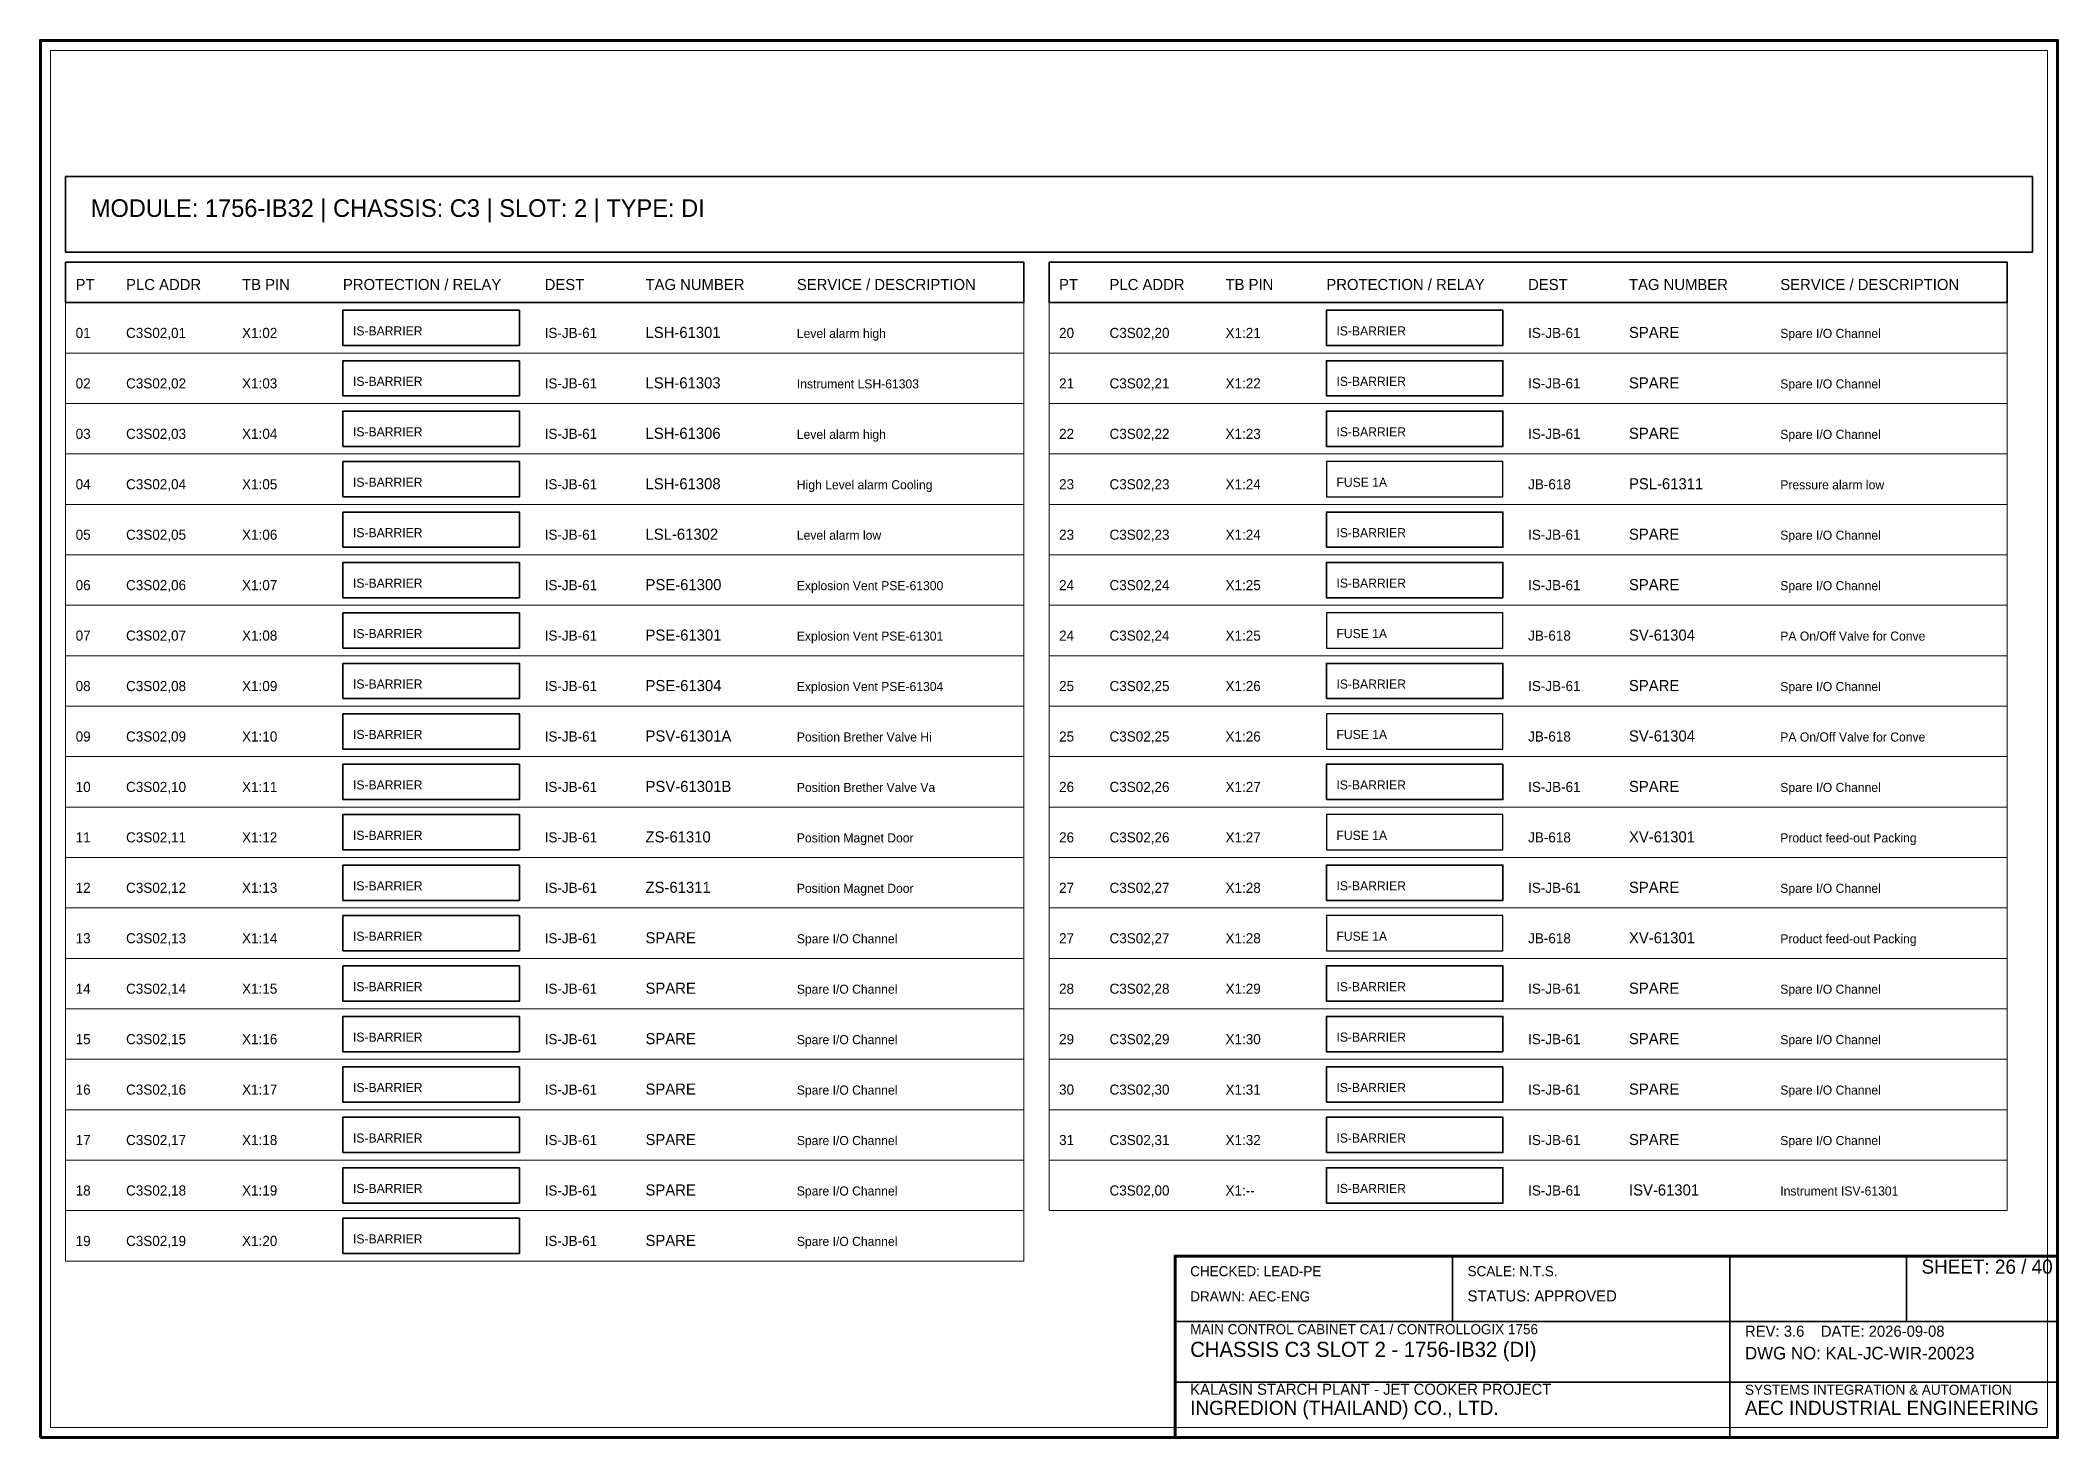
# Model space of a CAD drawing. Header units: millimetres. Extents: x 0 to 400, y 0 to 277.
import ezdxf

# ---------------------------------------------------------------- set-up
doc = ezdxf.new("R2010")
doc.units = ezdxf.units.MM
for name, color, linetype, lineweight in [('0_BORDER', 7, 'Continuous', 70), ('0_TITLE_BLOCK', 4, 'Continuous', 35), ('IE-CABLE', 6, 'Continuous', 25), ('IE-EQUIP', 2, 'Continuous', 35), ('IE-WIRE', 1, 'Continuous', 25), ('IS_BARRIERS', 140, 'Continuous', 35), ('NOTATIONS', 8, 'Continuous', 18), ('TER', 3, 'Continuous', 35), ('TEXTS', 7, 'Continuous', 25)]:
    doc.layers.add(name, color=color, linetype=linetype, lineweight=lineweight)

msp = doc.modelspace()

# ---------------------------------------------------------------- linework, layer by layer
at = {"layer": '0_BORDER'}
for points in [[(0, 0), (400, 0), (400, 277), (0, 277)], [(225, 0), (400, 0), (400, 36), (225, 36)]]:
    msp.add_lwpolyline(points, close=True, dxfattribs=at)
at = {"layer": '0_TITLE_BLOCK'}
for p, q in [((280, 23), (280, 36)), ((335, 23), (335, 36)), ((370, 23), (370, 36)), ((225, 23), (400, 23)), ((335, 0), (335, 23)), ((225, 11), (400, 11))]:
    msp.add_line(p, q, dxfattribs=at)
for points in [[(5, 225), (195, 225), (195, 233), (5, 233)], [(200, 225), (390, 225), (390, 233), (200, 233)]]:
    msp.add_lwpolyline(points, close=True, dxfattribs=at)
at = {"layer": 'IE-EQUIP'}
msp.add_lwpolyline([(5, 235), (395, 235), (395, 250), (5, 250)], close=True, dxfattribs=at)
at = {"layer": 'IE-WIRE'}
for points in [[(255, 186.5), (290, 186.5), (290, 193.5), (255, 193.5)], [(255, 156.5), (290, 156.5), (290, 163.5), (255, 163.5)], [(255, 136.5), (290, 136.5), (290, 143.5), (255, 143.5)], [(255, 116.5), (290, 116.5), (290, 123.5), (255, 123.5)], [(255, 96.5), (290, 96.5), (290, 103.5), (255, 103.5)]]:
    msp.add_lwpolyline(points, close=True, dxfattribs=at)
at = {"layer": 'IS_BARRIERS'}
for points in [[(60, 216.5), (95, 216.5), (95, 223.5), (60, 223.5)], [(255, 216.5), (290, 216.5), (290, 223.5), (255, 223.5)], [(60, 206.5), (95, 206.5), (95, 213.5), (60, 213.5)], [(255, 206.5), (290, 206.5), (290, 213.5), (255, 213.5)], [(60, 196.5), (95, 196.5), (95, 203.5), (60, 203.5)], [(255, 196.5), (290, 196.5), (290, 203.5), (255, 203.5)], [(60, 186.5), (95, 186.5), (95, 193.5), (60, 193.5)], [(60, 176.5), (95, 176.5), (95, 183.5), (60, 183.5)], [(255, 176.5), (290, 176.5), (290, 183.5), (255, 183.5)], [(60, 166.5), (95, 166.5), (95, 173.5), (60, 173.5)], [(255, 166.5), (290, 166.5), (290, 173.5), (255, 173.5)], [(60, 156.5), (95, 156.5), (95, 163.5), (60, 163.5)], [(60, 146.5), (95, 146.5), (95, 153.5), (60, 153.5)], [(255, 146.5), (290, 146.5), (290, 153.5), (255, 153.5)], [(60, 136.5), (95, 136.5), (95, 143.5), (60, 143.5)], [(60, 126.5), (95, 126.5), (95, 133.5), (60, 133.5)], [(255, 126.5), (290, 126.5), (290, 133.5), (255, 133.5)], [(60, 116.5), (95, 116.5), (95, 123.5), (60, 123.5)], [(60, 106.5), (95, 106.5), (95, 113.5), (60, 113.5)], [(255, 106.5), (290, 106.5), (290, 113.5), (255, 113.5)], [(60, 96.5), (95, 96.5), (95, 103.5), (60, 103.5)], [(60, 86.5), (95, 86.5), (95, 93.5), (60, 93.5)], [(255, 86.5), (290, 86.5), (290, 93.5), (255, 93.5)], [(60, 76.5), (95, 76.5), (95, 83.5), (60, 83.5)], [(255, 76.5), (290, 76.5), (290, 83.5), (255, 83.5)], [(60, 66.5), (95, 66.5), (95, 73.5), (60, 73.5)], [(255, 66.5), (290, 66.5), (290, 73.5), (255, 73.5)], [(60, 56.5), (95, 56.5), (95, 63.5), (60, 63.5)], [(255, 56.5), (290, 56.5), (290, 63.5), (255, 63.5)], [(60, 46.5), (95, 46.5), (95, 53.5), (60, 53.5)], [(255, 46.5), (290, 46.5), (290, 53.5), (255, 53.5)], [(60, 36.5), (95, 36.5), (95, 43.5), (60, 43.5)]]:
    msp.add_lwpolyline(points, close=True, dxfattribs=at)
at = {"layer": 'NOTATIONS'}
for points in [[(2, 2), (398, 2), (398, 275), (2, 275)], [(5, 215), (195, 215), (195, 225), (5, 225)], [(200, 215), (390, 215), (390, 225), (200, 225)], [(5, 205), (195, 205), (195, 215), (5, 215)], [(200, 205), (390, 205), (390, 215), (200, 215)], [(5, 195), (195, 195), (195, 205), (5, 205)], [(200, 195), (390, 195), (390, 205), (200, 205)], [(5, 185), (195, 185), (195, 195), (5, 195)], [(200, 185), (390, 185), (390, 195), (200, 195)], [(5, 175), (195, 175), (195, 185), (5, 185)], [(200, 175), (390, 175), (390, 185), (200, 185)], [(5, 165), (195, 165), (195, 175), (5, 175)], [(200, 165), (390, 165), (390, 175), (200, 175)], [(5, 155), (195, 155), (195, 165), (5, 165)], [(200, 155), (390, 155), (390, 165), (200, 165)], [(5, 145), (195, 145), (195, 155), (5, 155)], [(200, 145), (390, 145), (390, 155), (200, 155)], [(5, 135), (195, 135), (195, 145), (5, 145)], [(200, 135), (390, 135), (390, 145), (200, 145)], [(5, 125), (195, 125), (195, 135), (5, 135)], [(200, 125), (390, 125), (390, 135), (200, 135)], [(5, 115), (195, 115), (195, 125), (5, 125)], [(200, 115), (390, 115), (390, 125), (200, 125)], [(5, 105), (195, 105), (195, 115), (5, 115)], [(200, 105), (390, 105), (390, 115), (200, 115)], [(5, 95), (195, 95), (195, 105), (5, 105)], [(200, 95), (390, 95), (390, 105), (200, 105)], [(5, 85), (195, 85), (195, 95), (5, 95)], [(200, 85), (390, 85), (390, 95), (200, 95)], [(5, 75), (195, 75), (195, 85), (5, 85)], [(200, 75), (390, 75), (390, 85), (200, 85)], [(5, 65), (195, 65), (195, 75), (5, 75)], [(200, 65), (390, 65), (390, 75), (200, 75)], [(5, 55), (195, 55), (195, 65), (5, 65)], [(200, 55), (390, 55), (390, 65), (200, 65)], [(5, 45), (195, 45), (195, 55), (5, 55)], [(200, 45), (390, 45), (390, 55), (200, 55)], [(5, 35), (195, 35), (195, 45), (5, 45)]]:
    msp.add_lwpolyline(points, close=True, dxfattribs=at)

# ---------------------------------------------------------------- texts
at = {"layer": '0_TITLE_BLOCK'}
for s, height, p in [('MODULE: 1756-IB32 | CHASSIS: C3 | SLOT: 2 | TYPE: DI', 3.5, (10, 242)), ('PT', 2.2, (7, 227.5)), ('PLC ADDR', 2.2, (17, 227.5)), ('TB PIN', 2.2, (40, 227.5)), ('PROTECTION / RELAY', 2.2, (60, 227.5)), ('DEST', 2.2, (100, 227.5)), ('TAG NUMBER', 2.2, (120, 227.5)), ('SERVICE / DESCRIPTION', 2.2, (150, 227.5)), ('PT', 2.2, (202, 227.5)), ('PLC ADDR', 2.2, (212, 227.5)), ('TB PIN', 2.2, (235, 227.5)), ('PROTECTION / RELAY', 2.2, (255, 227.5)), ('DEST', 2.2, (295, 227.5)), ('TAG NUMBER', 2.2, (315, 227.5)), ('SERVICE / DESCRIPTION', 2.2, (345, 227.5)), ('SHEET: 26 / 40', 2.8, (373, 32.5)), ('STATUS: APPROVED', 2.2, (283, 27)), ('CHASSIS C3 SLOT 2 - 1756-IB32 (DI)', 3, (228, 16)), ('INGREDION (THAILAND) CO., LTD.', 2.8, (228, 4.5)), ('AEC INDUSTRIAL ENGINEERING', 2.8, (338, 4.5))]:
    msp.add_text(s, height=height, dxfattribs=at).set_placement(p)
at = {"layer": 'IE-CABLE'}
for s, p in [('IS-JB-61', (100, 218)), ('IS-JB-61', (295, 218)), ('IS-JB-61', (100, 208)), ('IS-JB-61', (295, 208)), ('IS-JB-61', (100, 198)), ('IS-JB-61', (295, 198)), ('IS-JB-61', (100, 188)), ('JB-618', (295, 188)), ('IS-JB-61', (100, 178)), ('IS-JB-61', (295, 178)), ('IS-JB-61', (100, 168)), ('IS-JB-61', (295, 168)), ('IS-JB-61', (100, 158)), ('JB-618', (295, 158)), ('IS-JB-61', (100, 148)), ('IS-JB-61', (295, 148)), ('IS-JB-61', (100, 138)), ('JB-618', (295, 138)), ('IS-JB-61', (100, 128)), ('IS-JB-61', (295, 128)), ('IS-JB-61', (100, 118)), ('JB-618', (295, 118)), ('IS-JB-61', (100, 108)), ('IS-JB-61', (295, 108)), ('IS-JB-61', (100, 98)), ('JB-618', (295, 98)), ('IS-JB-61', (100, 88)), ('IS-JB-61', (295, 88)), ('IS-JB-61', (100, 78)), ('IS-JB-61', (295, 78)), ('IS-JB-61', (100, 68)), ('IS-JB-61', (295, 68)), ('IS-JB-61', (100, 58)), ('IS-JB-61', (295, 58)), ('IS-JB-61', (100, 48)), ('IS-JB-61', (295, 48)), ('IS-JB-61', (100, 38))]:
    msp.add_text(s, height=2, dxfattribs=at).set_placement(p)
at = {"layer": 'IE-WIRE'}
for p in [(257, 188.5), (257, 158.5), (257, 138.5), (257, 118.5), (257, 98.5)]:
    msp.add_text('FUSE 1A', height=1.8, dxfattribs=at).set_placement(p)
at = {"layer": 'IS_BARRIERS'}
for p in [(62, 218.5), (257, 218.5), (62, 208.5), (257, 208.5), (62, 198.5), (257, 198.5), (62, 188.5), (62, 178.5), (257, 178.5), (62, 168.5), (257, 168.5), (62, 158.5), (62, 148.5), (257, 148.5), (62, 138.5), (62, 128.5), (257, 128.5), (62, 118.5), (62, 108.5), (257, 108.5), (62, 98.5), (62, 88.5), (257, 88.5), (62, 78.5), (257, 78.5), (62, 68.5), (257, 68.5), (62, 58.5), (257, 58.5), (62, 48.5), (257, 48.5), (62, 38.5)]:
    msp.add_text('IS-BARRIER', height=1.8, dxfattribs=at).set_placement(p)
at = {"layer": 'TER'}
for s, p in [('X1:02', (40, 218)), ('X1:21', (235, 218)), ('X1:03', (40, 208)), ('X1:22', (235, 208)), ('X1:04', (40, 198)), ('X1:23', (235, 198)), ('X1:05', (40, 188)), ('X1:24', (235, 188)), ('X1:06', (40, 178)), ('X1:24', (235, 178)), ('X1:07', (40, 168)), ('X1:25', (235, 168)), ('X1:08', (40, 158)), ('X1:25', (235, 158)), ('X1:09', (40, 148)), ('X1:26', (235, 148)), ('X1:10', (40, 138)), ('X1:26', (235, 138)), ('X1:11', (40, 128)), ('X1:27', (235, 128)), ('X1:12', (40, 118)), ('X1:27', (235, 118)), ('X1:13', (40, 108)), ('X1:28', (235, 108)), ('X1:14', (40, 98)), ('X1:28', (235, 98)), ('X1:15', (40, 88)), ('X1:29', (235, 88)), ('X1:16', (40, 78)), ('X1:30', (235, 78)), ('X1:17', (40, 68)), ('X1:31', (235, 68)), ('X1:18', (40, 58)), ('X1:32', (235, 58)), ('X1:19', (40, 48)), ('X1:--', (235, 48)), ('X1:20', (40, 38))]:
    msp.add_text(s, height=2, dxfattribs=at).set_placement(p)
at = {"layer": 'TEXTS'}
for s, height, p in [('01', 2, (7, 218)), ('C3S02,01', 2, (17, 218)), ('LSH-61301', 2.2, (120, 218)), ('20', 2, (202, 218)), ('C3S02,20', 2, (212, 218)), ('SPARE', 2.2, (315, 218)), ('Level alarm high', 1.8, (150, 218)), ('Spare I/O Channel', 1.8, (345, 218)), ('02', 2, (7, 208)), ('C3S02,02', 2, (17, 208)), ('LSH-61303', 2.2, (120, 208)), ('Instrument LSH-61303', 1.8, (150, 208)), ('21', 2, (202, 208)), ('C3S02,21', 2, (212, 208)), ('SPARE', 2.2, (315, 208)), ('Spare I/O Channel', 1.8, (345, 208)), ('03', 2, (7, 198)), ('C3S02,03', 2, (17, 198)), ('LSH-61306', 2.2, (120, 198)), ('22', 2, (202, 198)), ('C3S02,22', 2, (212, 198)), ('SPARE', 2.2, (315, 198)), ('Level alarm high', 1.8, (150, 198)), ('Spare I/O Channel', 1.8, (345, 198)), ('04', 2, (7, 188)), ('C3S02,04', 2, (17, 188)), ('LSH-61308', 2.2, (120, 188)), ('High Level alarm Cooling ', 1.8, (150, 188)), ('23', 2, (202, 188)), ('C3S02,23', 2, (212, 188)), ('PSL-61311', 2.2, (315, 188)), ('Pressure alarm low', 1.8, (345, 188)), ('05', 2, (7, 178)), ('C3S02,05', 2, (17, 178)), ('LSL-61302', 2.2, (120, 178)), ('23', 2, (202, 178)), ('C3S02,23', 2, (212, 178)), ('SPARE', 2.2, (315, 178)), ('Level alarm low', 1.8, (150, 178)), ('Spare I/O Channel', 1.8, (345, 178)), ('06', 2, (7, 168)), ('C3S02,06', 2, (17, 168)), ('PSE-61300', 2.2, (120, 168)), ('Explosion Vent PSE-61300', 1.8, (150, 168)), ('24', 2, (202, 168)), ('C3S02,24', 2, (212, 168)), ('SPARE', 2.2, (315, 168)), ('Spare I/O Channel', 1.8, (345, 168)), ('07', 2, (7, 158)), ('C3S02,07', 2, (17, 158)), ('PSE-61301', 2.2, (120, 158)), ('24', 2, (202, 158)), ('C3S02,24', 2, (212, 158)), ('SV-61304', 2.2, (315, 158)), ('Explosion Vent PSE-61301', 1.8, (150, 158)), ('PA On/Off Valve for Conve', 1.8, (345, 158)), ('08', 2, (7, 148)), ('C3S02,08', 2, (17, 148)), ('PSE-61304', 2.2, (120, 148)), ('Explosion Vent PSE-61304', 1.8, (150, 148)), ('25', 2, (202, 148)), ('C3S02,25', 2, (212, 148)), ('SPARE', 2.2, (315, 148)), ('Spare I/O Channel', 1.8, (345, 148)), ('09', 2, (7, 138)), ('C3S02,09', 2, (17, 138)), ('PSV-61301A', 2.2, (120, 138)), ('25', 2, (202, 138)), ('C3S02,25', 2, (212, 138)), ('SV-61304', 2.2, (315, 138)), ('Position Brether Valve Hi', 1.8, (150, 138)), ('PA On/Off Valve for Conve', 1.8, (345, 138)), ('10', 2, (7, 128)), ('C3S02,10', 2, (17, 128)), ('PSV-61301B', 2.2, (120, 128)), ('Position Brether Valve Va', 1.8, (150, 128)), ('26', 2, (202, 128)), ('C3S02,26', 2, (212, 128)), ('SPARE', 2.2, (315, 128)), ('Spare I/O Channel', 1.8, (345, 128)), ('11', 2, (7, 118)), ('C3S02,11', 2, (17, 118)), ('ZS-61310', 2.2, (120, 118)), ('26', 2, (202, 118)), ('C3S02,26', 2, (212, 118)), ('XV-61301', 2.2, (315, 118)), ('Position Magnet Door', 1.8, (150, 118)), ('Product feed-out Packing ', 1.8, (345, 118)), ('12', 2, (7, 108)), ('C3S02,12', 2, (17, 108)), ('ZS-61311', 2.2, (120, 108)), ('Position Magnet Door', 1.8, (150, 108)), ('27', 2, (202, 108)), ('C3S02,27', 2, (212, 108)), ('SPARE', 2.2, (315, 108)), ('Spare I/O Channel', 1.8, (345, 108)), ('13', 2, (7, 98)), ('C3S02,13', 2, (17, 98)), ('SPARE', 2.2, (120, 98)), ('27', 2, (202, 98)), ('C3S02,27', 2, (212, 98)), ('XV-61301', 2.2, (315, 98)), ('Spare I/O Channel', 1.8, (150, 98)), ('Product feed-out Packing ', 1.8, (345, 98)), ('14', 2, (7, 88)), ('C3S02,14', 2, (17, 88)), ('SPARE', 2.2, (120, 88)), ('Spare I/O Channel', 1.8, (150, 88)), ('28', 2, (202, 88)), ('C3S02,28', 2, (212, 88)), ('SPARE', 2.2, (315, 88)), ('Spare I/O Channel', 1.8, (345, 88)), ('15', 2, (7, 78)), ('C3S02,15', 2, (17, 78)), ('SPARE', 2.2, (120, 78)), ('29', 2, (202, 78)), ('C3S02,29', 2, (212, 78)), ('SPARE', 2.2, (315, 78)), ('Spare I/O Channel', 1.8, (150, 78)), ('Spare I/O Channel', 1.8, (345, 78)), ('16', 2, (7, 68)), ('C3S02,16', 2, (17, 68)), ('SPARE', 2.2, (120, 68)), ('Spare I/O Channel', 1.8, (150, 68)), ('30', 2, (202, 68)), ('C3S02,30', 2, (212, 68)), ('SPARE', 2.2, (315, 68)), ('Spare I/O Channel', 1.8, (345, 68)), ('17', 2, (7, 58)), ('C3S02,17', 2, (17, 58)), ('SPARE', 2.2, (120, 58)), ('31', 2, (202, 58)), ('C3S02,31', 2, (212, 58)), ('SPARE', 2.2, (315, 58)), ('Spare I/O Channel', 1.8, (150, 58)), ('Spare I/O Channel', 1.8, (345, 58)), ('18', 2, (7, 48)), ('C3S02,18', 2, (17, 48)), ('SPARE', 2.2, (120, 48)), ('Spare I/O Channel', 1.8, (150, 48)), ('C3S02,00', 2, (212, 48)), ('ISV-61301', 2.2, (315, 48)), ('Instrument ISV-61301', 1.8, (345, 48)), ('19', 2, (7, 38)), ('C3S02,19', 2, (17, 38)), ('SPARE', 2.2, (120, 38)), ('Spare I/O Channel', 1.8, (150, 38)), ('CHECKED: LEAD-PE', 2, (228, 32)), ('SCALE: N.T.S.', 2, (283, 32)), ('DRAWN: AEC-ENG', 2, (228, 27)), ('MAIN CONTROL CABINET CA1 / CONTROLLOGIX 1756', 2, (228, 20.5)), ('REV: 3.6    DATE: 2026-09-08', 2.2, (338, 20)), ('DWG NO: KAL-JC-WIR-20023', 2.5, (338, 15.5)), ('KALASIN STARCH PLANT - JET COOKER PROJECT', 2.2, (228, 8.5)), ('SYSTEMS INTEGRATION & AUTOMATION', 2, (338, 8.5))]:
    msp.add_text(s, height=height, dxfattribs=at).set_placement(p)

doc.saveas('drawing.dxf')
